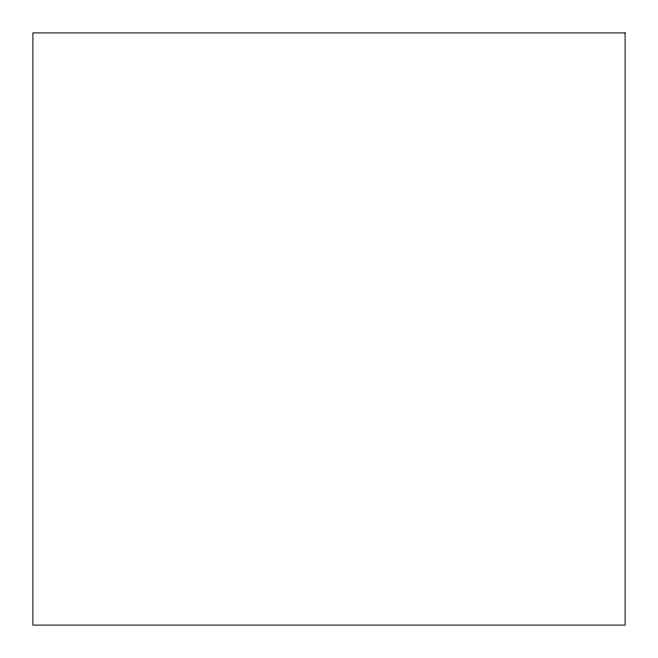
<?xml version="1.0" encoding="UTF-8"?>
<svg xmlns="http://www.w3.org/2000/svg" width="658" height="658" viewBox="0 0 658 658"><rect width="100%" height="100%" fill="white"/><g stroke="black" fill="none" stroke-linecap="round" stroke-linejoin="round"><path stroke-width="0.99" d="M625.1 32.9L32.9 32.9L32.9 625.1L625.1 625.1L625.1 32.9"/></g></svg>
